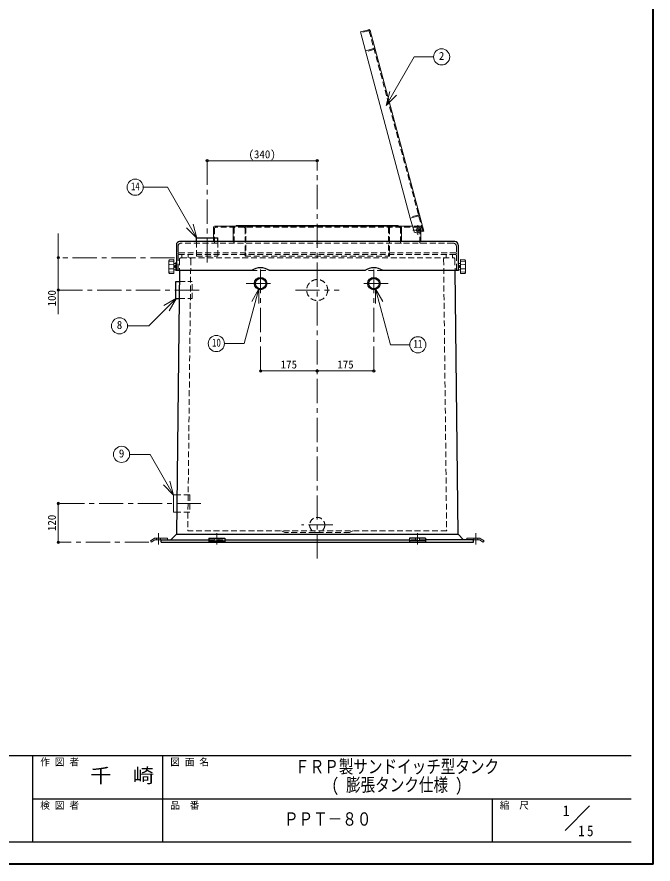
# Model space of a CAD drawing. Units: millimetres at full size, sheet at 1:15. Extents: x -3127 to 2948, y -2102 to 2112.
# Drawn here: x 983 to 2948, y -2102 to 517 of the extents above; entities that cross this region are included whole.
import ezdxf
from ezdxf.enums import TextEntityAlignment as Align

# ---------------------------------------------------------------- set-up
doc = ezdxf.new("R2010")
doc.units = ezdxf.units.MM
doc.header["$LTSCALE"] = 15
doc.header["$PDMODE"] = 32
doc.header["$PDSIZE"] = 7.5
doc.linetypes.add('CHAIN1', pattern=[8, 5, -1, 1, -1])
doc.linetypes.add('DASHED1', pattern=[1.8, 1.2, -0.6])
doc.layers.add('0-0_ﾚｲﾔ1', color=7, linetype='Continuous', lineweight=18)
doc.styles.add('ＭＳ ゴシック', font='')
doc.styles.get('ＭＳ ゴシック').set_extended_font_data('MS Gothic')

msp = doc.modelspace()

# ---------------------------------------------------------------- linework, layer by layer
at = {"layer": '0-0_ﾚｲﾔ1', "color": 1, "lineweight": 40}
for q in [(2948.42, 2112.5), (-3126.58, -2102.5)]:
    msp.add_line((2948.42, -2102.5), q, dxfattribs=at)
at = {"layer": '0-0_ﾚｲﾔ1', "color": 4, "lineweight": 9}
for p, q in [((2070.43, 477.54), (2044.35, 470.55)), ((2089.63, 417.46), (2074.1, 475.41)), ((2059.88, 412.59), (2044.35, 470.55)), ((1570.92, 72.5), (1910.92, 72.5)), ((2226.81, -94.48), (2240.52, -145.68)), ((1593.92, -130.5), (1653.92, -130.5)), ((2167.92, -130.5), (2205.4, -130.5)), ((2208.96, -143.78), (2198.61, -105.14)), ((1110.92, -152.5), (1110.92, -402.5)), ((1590.92, -133.5), (1590.92, -166.5)), ((2221.21, -150.85), (2240.52, -145.68)), ((2230.92, -148.25), (2230.92, -174.5)), ((1735.92, -577.5), (1910.92, -577.5)), ((1910.92, -577.5), (2085.92, -577.5)), ((1110.92, -987.5), (1110.92, -1107.5))]:
    msp.add_line(p, q, dxfattribs=at)
at = {"layer": '0-0_ﾚｲﾔ1', "color": 4, "linetype": 'DASHED1', "lineweight": 9}
for p, q in [((2069.76, 474.25), (2045.13, 467.65)), ((2071.59, 473.19), (2237.63, -146.45)), ((2085.29, 416.29), (2060.66, 409.69)), ((2222.46, -95.65), (2197.83, -102.25)), ((1680.92, -127.5), (1680.92, -130.5)), ((2140.92, -127.5), (2140.92, -130.5)), ((2227.92, -130.5), (2205.4, -130.5)), ((1593.92, -136.5), (1593.92, -179.5)), ((2224.92, -133.5), (1596.92, -133.5)), ((1653.92, -179.5), (1653.92, -136.5)), ((1687.92, -136.5), (1687.92, -222.5)), ((1690.92, -133.5), (1690.92, -222.5)), ((2130.92, -133.5), (2130.92, -222.5)), ((2133.92, -136.5), (2133.92, -222.5)), ((2167.92, -179.5), (2167.92, -136.5)), ((2227.92, -136.5), (2227.92, -179.5)), ((2230.92, -133.5), (2230.92, -148.25)), ((1590.92, -174.5), (1590.92, -166.5)), ((1512.73, -217.5), (1512.73, -227.5)), ((1687.92, -222.5), (2133.92, -222.5)), ((2309.11, -217.5), (2309.11, -227.5)), ((1707.62, -267.5), (1764.22, -267.5)), ((2114.22, -267.5), (2057.62, -267.5)), ((1516.92, -961), (1477.22, -961)), ((1516.92, -961), (1516.92, -1014)), ((1516.92, -1014), (1476.62, -1014)), ((1800.92, -1072.5), (1810.92, -1077.5)), ((1414.92, -1094.5), (1414.92, -1099.5)), ((1426.92, -1094.5), (1426.92, -1099.5)), ((2394.92, -1094.5), (2394.92, -1099.5)), ((2406.92, -1094.5), (2406.92, -1099.5))]:
    msp.add_line(p, q, dxfattribs=at)
at = {"layer": '0-0_ﾚｲﾔ1'}
for p, q in [((2089.63, 417.46), (2226.81, -94.48)), ((2124.04, 243.21), (2210.76, 393.42)), ((2270.2, 393.42), (2210.76, 393.42)), ((2124.04, 243.21), (2135.68, 286.68)), ((2124.04, 243.21), (2155.86, 275.03)), ((1373.63, -9.63), (1448.27, -9.63)), ((1539.42, -167.5), (1448.27, -9.63)), ((2224.69, -98.16), (2198.61, -105.14)), ((1539.42, -167.5), (1527.78, -124.03)), ((1653.92, -130.5), (2167.92, -130.5)), ((1660.92, -127.5), (2160.92, -127.5)), ((1660.92, -127.5), (1660.92, -130.5)), ((2160.92, -127.5), (2160.92, -130.5)), ((1539.42, -167.5), (1507.6, -135.68)), ((1650.92, -174.5), (1650.92, -133.5)), ((2170.92, -174.5), (2170.92, -133.5)), ((1467.91, -233.53), (1454.76, -233.96)), ((1468.42, -275.96), (1468.42, -234.03)), ((2353.42, -275.96), (2353.42, -234.03)), ((2353.94, -233.53), (2367.09, -233.96)), ((1452.42, -266.23), (1452.42, -243.76)), ((1452.44, -243.23), (1452.82, -235.85)), ((1468.42, -238.06), (1453.87, -238.55)), ((1468.42, -248.14), (1453.87, -247.66)), ((1468.42, -261.85), (1453.87, -262.33)), ((1473.96, -245.46), (1468.42, -245)), ((1471.17, -252.65), (1471.17, -257.34)), ((1471.8, -252), (1474.42, -252)), ((1471.8, -255), (1474.42, -255)), ((1471.8, -258), (1474.42, -258)), ((1474.42, -242.5), (1475.92, -242.5)), ((2347.42, -242.5), (2345.92, -242.5)), ((2350.05, -252), (2347.42, -252)), ((2350.05, -255), (2347.42, -255)), ((2350.05, -258), (2347.42, -258)), ((2347.88, -245.46), (2353.42, -245)), ((2350.67, -252.65), (2350.67, -257.34)), ((2353.42, -238.06), (2367.97, -238.55)), ((2353.42, -248.14), (2367.97, -247.66)), ((2353.42, -261.85), (2367.97, -262.33)), ((2369.41, -243.23), (2369.02, -235.85)), ((2369.42, -266.23), (2369.42, -243.76)), ((1452.44, -266.76), (1452.82, -274.14)), ((1468.42, -271.93), (1453.87, -271.45)), ((1467.91, -276.46), (1454.76, -276.03)), ((1473.96, -264.53), (1468.42, -265)), ((2347.88, -264.53), (2353.42, -265)), ((2353.42, -271.93), (2367.97, -271.45)), ((2353.94, -276.46), (2367.09, -276.03)), ((2369.41, -266.76), (2369.02, -274.14)), ((1731.01, -323.95), (1708.51, -362.92)), ((1731.01, -323.95), (1731.01, -368.95)), ((2091.42, -324.18), (2091.42, -369.18)), ((2091.42, -324.18), (2113.92, -363.15)), ((2091.42, -324.18), (2137.64, -496.71)), ((1476.54, -352.75), (1437.57, -375.25)), ((1476.54, -352.75), (1454.04, -391.72)), ((2196.74, -496.71), (2137.64, -496.71)), ((1467.46, -961.95), (1435.64, -930.13)), ((1467.46, -961.95), (1455.81, -918.49)), ((1476.62, -1014), (1466.92, -1014)), ((1407.13, -1095.39), (1395.63, -1103.39)), ((1409.35, -1099.94), (1398.48, -1107.5)), ((1409.99, -1094.5), (1448.42, -1094.5)), ((1410.77, -1099.5), (1428.42, -1099.5)), ((1448.42, -1099.5), (1448.42, -1094.5)), ((2373.42, -1099.5), (2373.42, -1094.5)), ((2411.85, -1094.5), (2373.42, -1094.5)), ((2411.07, -1099.5), (2393.42, -1099.5)), ((2412.5, -1099.94), (2423.36, -1107.5)), ((2414.71, -1095.39), (2426.21, -1103.39)), ((1395.63, -1103.39), (1398.48, -1107.5)), ((2426.21, -1103.39), (2423.36, -1107.5)), ((2676.59, -1998.26), (2752.35, -1922.5))]:
    msp.add_line(p, q, dxfattribs=at)
at = {"layer": '0-0_ﾚｲﾔ1', "color": 4, "linetype": 'CHAIN1', "lineweight": 9}
for p, q in [((1570.92, 72.5), (1570.92, -257.5)), ((1910.92, -1157.5), (1910.92, 72.5)), ((2221.42, -127), (2221.42, -157)), ((2236.42, -142), (2206.42, -142)), ((1470.42, -227.5), (1110.92, -227.5)), ((1735.92, -577.5), (1735.92, -263.5)), ((2085.92, -577.5), (2085.92, -263.5)), ((1691.92, -307.5), (1779.92, -307.5)), ((2129.92, -307.5), (2041.92, -307.5)), ((1110.92, -327.5), (1559.37, -327.5)), ((1843.42, -327.5), (1978.42, -327.5)), ((1551.92, -987.5), (1109.42, -987.5)), ((1959.42, -1054), (1862.42, -1054)), ((1420.92, -1079.5), (1420.92, -1114.5)), ((1600.92, -1079.5), (1600.92, -1114.5)), ((2220.92, -1079.5), (2220.92, -1114.5)), ((2400.92, -1079.5), (2400.92, -1114.5)), ((1391.21, -1107.5), (1110.92, -1107.5))]:
    msp.add_line(p, q, dxfattribs=at)
at = {"layer": '0-0_ﾚｲﾔ1', "color": 5, "lineweight": 25}
for p, q in [((2335.92, -177.5), (1485.92, -177.5)), ((1538.42, -166.5), (1603.42, -166.5)), ((1538.42, -177.5), (1538.42, -166.5)), ((1603.42, -177.5), (1603.42, -166.5)), ((1475.92, -187.5), (1475.92, -267.5)), ((2345.92, -187.5), (2345.92, -267.5)), ((1485.04, -267.5), (1475.85, -1082.5)), ((1707.62, -267.5), (1475.92, -267.5)), ((2057.62, -267.5), (1764.22, -267.5)), ((2345.92, -267.5), (2114.22, -267.5)), ((2345.99, -1082.5), (2336.8, -267.5)), ((1474.37, -301), (1484.67, -301)), ((1474.37, -354), (1474.37, -301)), ((1474.37, -354), (1484.07, -354)), ((1428.42, -1099.5), (1575.92, -1099.5)), ((1428.42, -1107.5), (1428.42, -1099.5)), ((1475.92, -1082.5), (1458.48, -1099.5)), ((1475.85, -1082.5), (2345.99, -1082.5)), ((1575.92, -1094.5), (1575.92, -1107.5)), ((1575.92, -1094.5), (1625.92, -1094.5)), ((1625.92, -1094.5), (1625.92, -1107.5)), ((1625.92, -1099.5), (2195.92, -1099.5)), ((2195.92, -1094.5), (2195.92, -1107.5)), ((2245.92, -1094.5), (2195.92, -1094.5)), ((2245.92, -1094.5), (2245.92, -1107.5)), ((2393.42, -1099.5), (2245.92, -1099.5)), ((2345.92, -1082.5), (2363.36, -1099.5)), ((2393.42, -1107.5), (2393.42, -1099.5)), ((1428.42, -1107.5), (2393.42, -1107.5)), ((1575.92, -1103.39), (1625.92, -1103.39)), ((2245.92, -1103.39), (2195.92, -1103.39))]:
    msp.add_line(p, q, dxfattribs=at)
at = {"layer": '0-0_ﾚｲﾔ1', "linetype": 'DASHED1'}
for p, q in [((2330.92, -182.5), (1490.92, -182.5)), ((1538.42, -177.5), (1538.42, -222.5)), ((1603.42, -177.5), (1603.42, -222.5)), ((1480.92, -192.5), (1480.92, -267.5)), ((2340.92, -192.5), (2340.92, -267.5)), ((1483.92, -212.5), (2337.92, -212.5)), ((2337.92, -217.5), (1483.92, -217.5)), ((1485.44, -232.44), (1485.04, -267.5)), ((1490.44, -227.5), (2331.4, -227.5)), ((1492.73, -217.5), (1492.73, -227.5)), ((1520.44, -232.55), (1510.96, -1072.5)), ((1538.42, -222.5), (1603.42, -222.5)), ((2301.4, -232.55), (2310.88, -1072.5)), ((2329.11, -217.5), (2329.11, -227.5)), ((2336.4, -232.44), (2336.8, -267.5)), ((1484.67, -301), (1524.37, -301)), ((1524.37, -354), (1524.37, -301)), ((1484.07, -354), (1524.37, -354)), ((2310.88, -1072.5), (1510.96, -1072.5)), ((1575.92, -1099.5), (1625.92, -1099.5)), ((1594.92, -1094.5), (1594.92, -1099.5)), ((1606.92, -1094.5), (1606.92, -1099.5)), ((2245.92, -1099.5), (2195.92, -1099.5)), ((2214.92, -1094.5), (2214.92, -1099.5)), ((2226.92, -1094.5), (2226.92, -1099.5))]:
    msp.add_line(p, q, dxfattribs=at)
at = {"layer": '0-0_ﾚｲﾔ1', "color": 6, "lineweight": 25}
for p, q in [((-89.08, -1767.14), (2880.92, -1767.14)), ((1032.71, -2035), (1032.71, -1767.14)), ((1434.49, -2035), (1434.49, -1767.14)), ((1032.71, -1901.07), (2880.92, -1901.07)), ((2452.35, -2035), (2452.35, -1901.07)), ((2880.92, -2035), (-89.08, -2035))]:
    msp.add_line(p, q, dxfattribs=at)
at = {"layer": '0-0_ﾚｲﾔ1'}
for points in [[(2085.96, 419.58), (2059.88, 412.59), (2198.61, -105.14)], [(1474.42, -242.5), (1474.42, -267.5), (1475.92, -267.5)], [(2347.42, -242.5), (2347.42, -267.5), (2345.92, -267.5)], [(1731.01, -323.95), (1685.69, -493.08), (1624.3, -493.08)], [(1476.54, -352.75), (1390.99, -438.29), (1325.19, -438.29)], [(1467.46, -961.95), (1394.58, -835.73), (1331.55, -835.73)], [(1477.22, -961), (1466.92, -961), (1466.92, -1014)]]:
    msp.add_lwpolyline(points, dxfattribs=at)
at = {"layer": '0-0_ﾚｲﾔ1', "color": 4, "linetype": 'DASHED1', "lineweight": 9}
msp.add_lwpolyline([(2020.92, -1072.5), (2010.92, -1077.5), (1810.92, -1077.5)], dxfattribs=at)
at = {"layer": '0-0_ﾚｲﾔ1'}
for centre in [(2295.2, 393.42), (1348.63, -9.63), (1300.19, -438.29), (1599.3, -493.08), (2221.74, -496.71), (1306.55, -835.73)]:
    msp.add_circle(centre, 25, dxfattribs=at)
at = {"layer": '0-0_ﾚｲﾔ1', "color": 4, "lineweight": 9}
msp.add_circle((2221.42, -142), 5, dxfattribs=at)
at = {"layer": '0-0_ﾚｲﾔ1', "color": 5, "lineweight": 25}
for centre, radius in [((1735.92, -307.5), 19), ((1735.92, -307.5), 16.2), ((2085.92, -307.5), 19), ((2085.92, -307.5), 16.2)]:
    msp.add_circle(centre, radius, dxfattribs=at)
at = {"layer": '0-0_ﾚｲﾔ1', "color": 4, "linetype": 'DASHED1', "lineweight": 9}
for centre, radius in [((1910.92, -327.5), 32.5), ((1910.92, -1054), 23.5)]:
    msp.add_circle(centre, radius, dxfattribs=at)
for centre, radius, start, end in [((2070.15, 472.8), 1.5, 15, 105), ((2085.67, 414.84), 1.5, 15, 105), ((2222.07, -94.2), 1.5, 285, 15), ((1687.92, -133.5), 3, 0, 90), ((2133.92, -133.5), 3, 90, 180), ((2227.92, -133.5), 3, 0, 90), ((1596.92, -136.5), 3, 90, 180), ((1656.92, -136.5), 3, 90, 180), ((1684.92, -136.5), 3, 0, 90), ((2136.92, -136.5), 3, 90, 180), ((2164.92, -136.5), 3, 0, 90), ((2224.92, -136.5), 3, 0, 90), ((1587.92, -174.5), 3, 279.59407, 0), ((1590.92, -179.5), 3, 270, 0), ((1650.92, -179.5), 3, 270, 0), ((2170.92, -179.5), 3, 180, 270), ((2230.92, -179.5), 3, 180, 270), ((1684.92, -215.5), 3, 0, 90), ((1684.92, -220.5), 3, 0, 90), ((2136.92, -215.5), 3, 90, 180), ((2136.92, -220.5), 3, 90, 180)]:
    msp.add_arc(centre, radius, start, end, dxfattribs=at)
at = {"layer": '0-0_ﾚｲﾔ1', "color": 4, "lineweight": 9}
for centre, radius, start, end in [((2071.21, 474.64), 3, 15, 105), ((1593.92, -133.5), 3, 90, 180), ((2218.62, -141.19), 10, 195, 285), ((1587.92, -174.5), 3, 270, 279.59407), ((2233.92, -174.5), 3, 180, 270)]:
    msp.add_arc(centre, radius, start, end, dxfattribs=at)
at = {"layer": '0-0_ﾚｲﾔ1'}
for centre, radius, start, end in [((2086.74, 416.68), 3, 15, 105), ((2223.91, -95.26), 3, 285, 15), ((1653.92, -133.5), 3, 90, 180), ((2167.92, -133.5), 3, 0, 90), ((1647.92, -174.5), 3, 270, 0), ((2173.92, -174.5), 3, 180, 270), ((1454.82, -235.96), 2, 91.84585, 176.98087), ((1455.49, -235.49), 2.07, 141.26695, 176.97243), ((1463.38, -235.57), 9.96, 178.90936, 197.37998), ((1467.92, -234.03), 0.5, 0, 91.84585), ((2353.92, -234.03), 0.5, 88.15415, 180), ((2367.02, -235.96), 2, 3.01913, 88.15415), ((2358.46, -235.57), 9.96, 342.62002, 1.09064), ((2366.35, -235.49), 2.07, 3.02757, 38.73305), ((1462.42, -243.76), 10, 176.98087, 180), ((1507.26, -255), 54.34, 172.70127, 187.29873), ((1453.86, -248.16), 0.5, 88.09085, 172.70127), ((1453.86, -261.83), 0.5, 187.29873, 271.90915), ((1472.74, -253.52), 1.79, 121.62812, 150.75937), ((1473.28, -253.5), 2.11, 134.62454, 225.37546), ((1473.28, -256.5), 2.11, 134.62454, 225.37546), ((1472.74, -256.47), 1.79, 209.24063, 238.37188), ((1473.92, -245.96), 0.5, 0, 85.23636), ((2347.92, -245.96), 0.5, 94.76364, 180), ((2349.1, -253.52), 1.79, 29.24063, 58.37188), ((2349.1, -256.47), 1.79, 301.62812, 330.75937), ((2348.57, -253.5), 2.11, 314.62454, 45.37546), ((2348.57, -256.5), 2.11, 314.62454, 45.37546), ((2367.99, -248.16), 0.5, 7.29873, 91.90915), ((2367.99, -261.83), 0.5, 268.09085, 352.70127), ((2314.58, -255), 54.34, 352.70127, 7.29873), ((2359.42, -243.76), 10, 0, 3.01913), ((1462.42, -266.23), 10, 180, 183.01913), ((1454.82, -274.04), 2, 183.01913, 268.15415), ((1463.38, -274.42), 9.96, 162.62002, 181.09064), ((1455.49, -274.5), 2.07, 183.02757, 218.73305), ((1467.92, -275.96), 0.5, 268.15415, 0), ((1473.92, -264.04), 0.5, 274.76364, 0), ((2347.92, -264.04), 0.5, 180, 265.23636), ((2353.92, -275.96), 0.5, 180, 271.84585), ((2367.02, -274.04), 2, 271.84585, 356.98087), ((2358.46, -274.42), 9.96, 358.90936, 17.37998), ((2366.35, -274.5), 2.07, 321.26695, 356.97243), ((2359.42, -266.23), 10, 356.98087, 0), ((1409.99, -1099.5), 5, 90, 124.8085), ((1410.77, -1102), 2.5, 90, 124.8085), ((2411.07, -1102), 2.5, 55.1915, 90), ((2411.85, -1099.5), 5, 55.1915, 90)]:
    msp.add_arc(centre, radius, start, end, dxfattribs=at)
at = {"layer": '0-0_ﾚｲﾔ1', "color": 5, "lineweight": 25}
for centre, radius, start, end in [((1485.92, -187.5), 10, 90, 180), ((2335.92, -187.5), 10, 0, 90), ((1735.92, -307.5), 49, 54.71874, 125.28126), ((2085.92, -307.5), 49, 54.71874, 125.28126)]:
    msp.add_arc(centre, radius, start, end, dxfattribs=at)
at = {"layer": '0-0_ﾚｲﾔ1', "linetype": 'DASHED1'}
for centre, radius, start, end in [((1490.92, -192.5), 10, 90, 180), ((2330.92, -192.5), 10, 0, 90), ((1483.92, -215.5), 3, 90, 180), ((1483.92, -220.5), 3, 90, 180), ((1490.44, -232.5), 5, 90, 179.35347), ((1515.44, -232.5), 5, 359.35347, 90), ((2306.4, -232.5), 5, 90, 180.64653), ((2331.4, -232.5), 5, 0.64653, 90), ((2337.92, -215.5), 3, 0, 90), ((2337.92, -220.5), 3, 0, 90)]:
    msp.add_arc(centre, radius, start, end, dxfattribs=at)
at = {"layer": '0-0_ﾚｲﾔ1', "color": 1}
for p in [(1570.92, 72.5), (1910.92, 72.5), (1110.92, -227.5), (1110.92, -327.5), (1735.92, -577.5), (1910.92, -577.5), (2085.92, -577.5), (1110.92, -987.5), (1110.92, -1107.5)]:
    msp.add_point(p, dxfattribs=at)

# ---------------------------------------------------------------- texts
at = {"layer": '0-0_ﾚｲﾔ1', "style": 'ＭＳ ゴシック'}
for s, height, p in [('2', 24.74, (2286.76, 376.54)), ('(340)', 24.74, (1698.73, 72.5)), ('8', 24.74, (1291.75, -455.17)), ('175', 24.74, (1798.11, -577.5)), ('175', 24.74, (1973.11, -577.5)), ('9', 24.74, (1298.11, -852.6)), ('作 図 者', 21.99, (1055.21, -1804.64)), ('図 面 名', 21.99, (1456.99, -1804.64)), ('検 図 者', 21.99, (1055.21, -1938.57)), ('品\u3000番', 21.99, (1456.99, -1938.57)), ('縮\u3000尺', 21.99, (2474.85, -1938.57)), ('1', 32.99, (2668.97, -1963.78))]:
    msp.add_text(s, height=height, dxfattribs=at).set_placement(p, align=Align.BOTTOM_LEFT)
for s, height, width, p in [('14', 24.74, 0.8, (1335.51, -26.5)), ('10', 24.74, 0.8, (1586.18, -509.96)), ('11', 24.74, 0.8, (2208.61, -513.58)), ('ＦＲＰ製サンドイッチ型タンク', 41.24, 0.8, (1842.71, -1834.1)), ('千\u3000崎', 43.99, 1.1, (1209.49, -1864.1)), ('( 膨張タンク仕様 )', 41.24, 0.8, (1955.21, -1890.35)), ('ＰＰＴ－８０', 41.24, 0.8, (1808.42, -1996.16))]:
    msp.add_text(s, height=height, dxfattribs=dict(at, width=width)).set_placement(p, align=Align.BOTTOM_LEFT)
for s, p in [('100', (1110.92, -378.12)), ('120', (1110.92, -1072.81))]:
    msp.add_text(s, height=24.74, rotation=90, dxfattribs=at).set_placement(p, align=Align.BOTTOM_LEFT)
at = {"layer": '0-0_ﾚｲﾔ1', "insert": (2716.92, -2016.85), "char_height": 32.99, "attachment_point": 7, "style": 'ＭＳ ゴシック'}
msp.add_mtext('\\T1.36;\\W0.9;15', dxfattribs=at)

doc.saveas('drawing.dxf')
